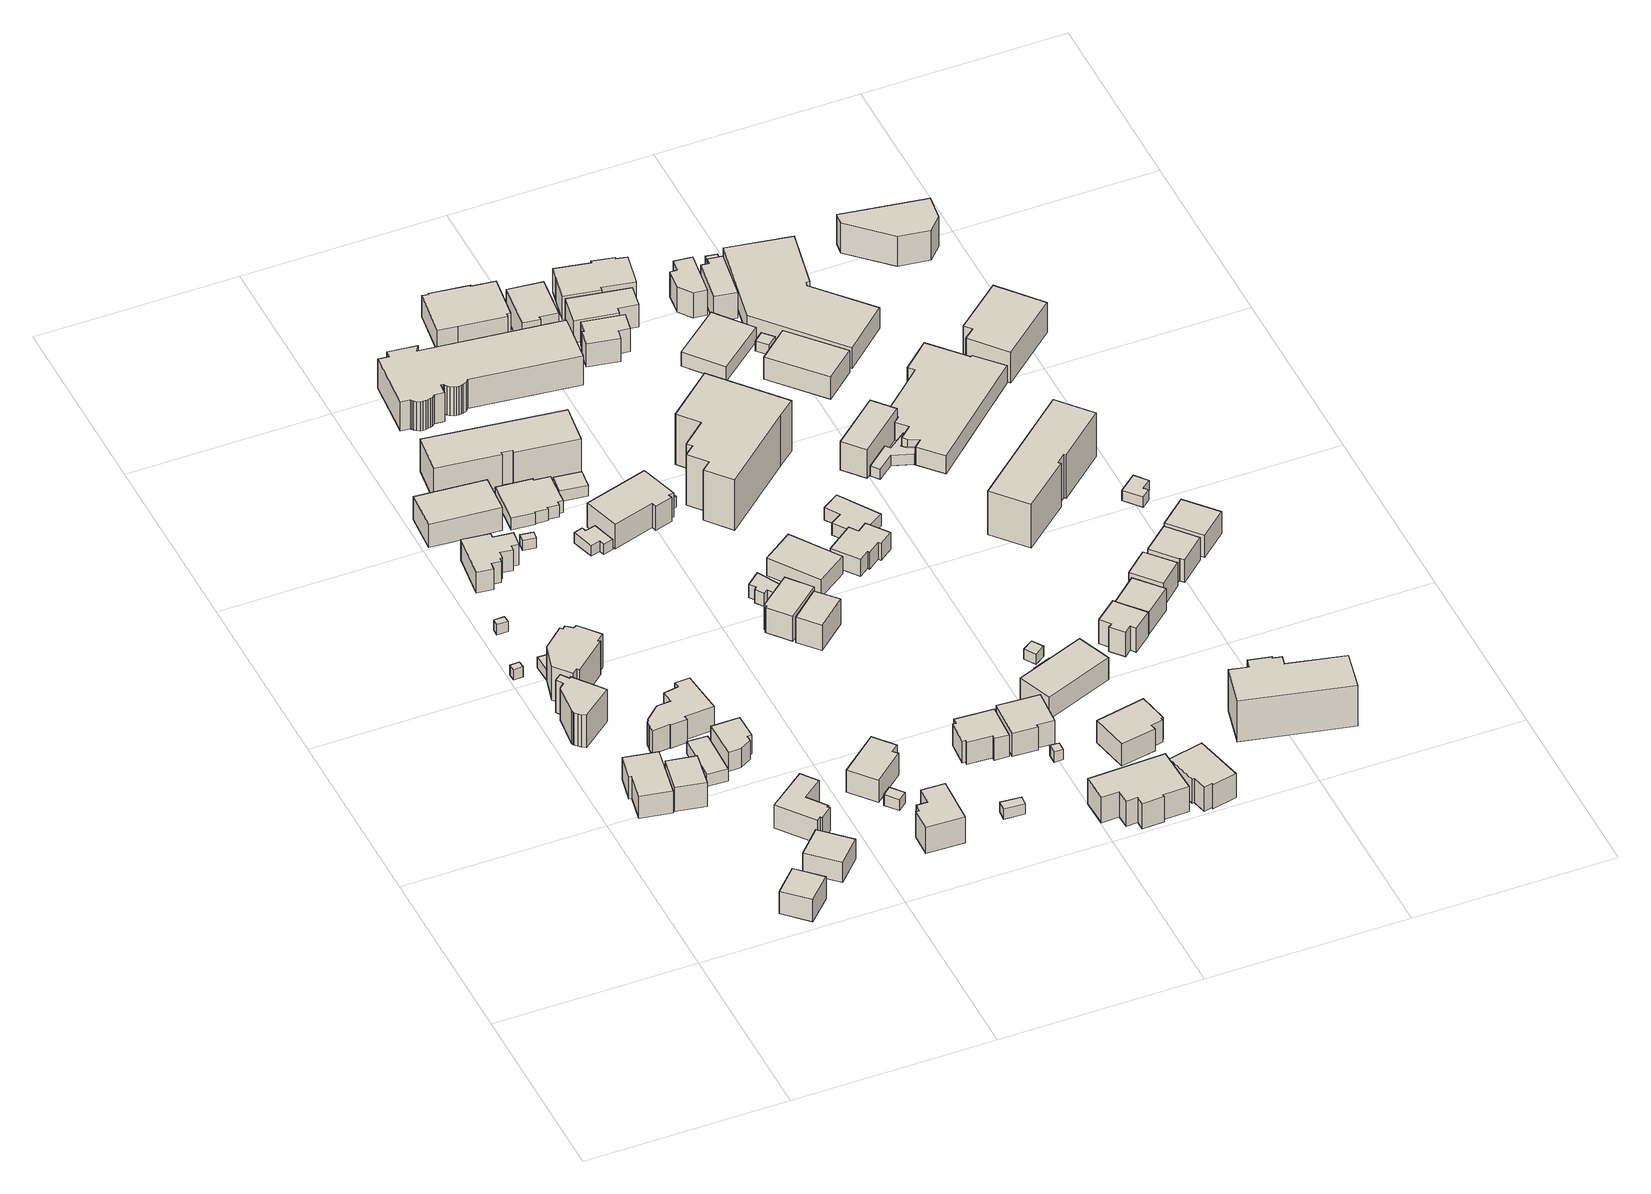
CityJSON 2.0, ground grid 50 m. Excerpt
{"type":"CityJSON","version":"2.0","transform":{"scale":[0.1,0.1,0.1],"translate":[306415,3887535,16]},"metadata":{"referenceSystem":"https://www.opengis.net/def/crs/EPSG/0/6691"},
"CityObjects":{
"building1":{"type":"Building","attributes":{"class":"3001","measuredHeight":2,"BuildingIDAttribute.prefecture":"22","BuildingIDAttribute.city":"22203","BuildingDetailAttribute.surveyYear":2015},"geometry":[{"type":"Solid","lod":"1","boundaries":[[[[0,1,2,3,4,5]],[[4,6,7,5]],[[3,8,6,4]],[[2,9,8,3]],[[1,10,9,2]],[[0,11,10,1]],[[5,7,11,0]],[[6,8,9,10,11,7]]]]}]},
"building2":{"type":"Building","attributes":{"class":"3001","measuredHeight":2,"BuildingIDAttribute.prefecture":"22","BuildingIDAttribute.city":"22203","BuildingDetailAttribute.surveyYear":2015},"geometry":[{"type":"Solid","lod":"1","boundaries":[[[[12,13,14,15]],[[14,16,17,15]],[[13,18,16,14]],[[12,19,18,13]],[[15,17,19,12]],[[16,18,19,17]]]]}]},
"building3":{"type":"Building","attributes":{"class":"3001","measuredHeight":2,"BuildingIDAttribute.prefecture":"22","BuildingIDAttribute.city":"22203","BuildingDetailAttribute.surveyYear":2015},"geometry":[{"type":"Solid","lod":"1","boundaries":[[[[20,21,22,23]],[[22,24,25,23]],[[21,26,24,22]],[[20,27,26,21]],[[23,25,27,20]],[[24,26,27,25]]]]}]},
"building4":{"type":"Building","attributes":{"class":"3002","measuredHeight":2,"BuildingIDAttribute.prefecture":"22","BuildingIDAttribute.city":"22203","BuildingDetailAttribute.surveyYear":2015},"geometry":[{"type":"Solid","lod":"1","boundaries":[[[[28,29,30,31,32,33,34,35,36,37,38,39,40,41]],[[40,42,43,41]],[[39,44,42,40]],[[38,45,44,39]],[[37,46,45,38]],[[36,47,46,37]],[[35,48,47,36]],[[34,49,48,35]],[[33,50,49,34]],[[32,51,50,33]],[[31,52,51,32]],[[30,53,52,31]],[[29,54,53,30]],[[28,55,54,29]],[[41,43,55,28]],[[42,44,45,46,47,48,49,50,51,52,53,54,55,43]]]]}]},
"building5":{"type":"Building","attributes":{"class":"3001","measuredHeight":2,"BuildingIDAttribute.prefecture":"22","BuildingIDAttribute.city":"22203","BuildingDetailAttribute.surveyYear":2015},"geometry":[{"type":"Solid","lod":"1","boundaries":[[[[56,57,58,59]],[[58,60,61,59]],[[57,62,60,58]],[[56,63,62,57]],[[59,61,63,56]],[[60,62,63,61]]]]}]},
"building6":{"type":"Building","attributes":{"class":"3001","measuredHeight":2,"BuildingIDAttribute.prefecture":"22","BuildingIDAttribute.city":"22203","BuildingDetailAttribute.surveyYear":2015},"geometry":[{"type":"Solid","lod":"1","boundaries":[[[[64,65,66,67]],[[66,68,69,67]],[[65,70,68,66]],[[64,71,70,65]],[[67,69,71,64]],[[68,70,71,69]]]]}]},
"building7":{"type":"Building","attributes":{"class":"3001","measuredHeight":2,"BuildingIDAttribute.prefecture":"22","BuildingIDAttribute.city":"22203","BuildingDetailAttribute.surveyYear":2015},"geometry":[{"type":"Solid","lod":"1","boundaries":[[[[72,73,74,75]],[[74,76,77,75]],[[73,78,76,74]],[[72,79,78,73]],[[75,77,79,72]],[[76,78,79,77]]]]}]},
"building8":{"type":"Building","attributes":{"class":"3002","measuredHeight":2,"BuildingIDAttribute.prefecture":"22","BuildingIDAttribute.city":"22203","BuildingDetailAttribute.surveyYear":2015},"geometry":[{"type":"Solid","lod":"1","boundaries":[[[[80,81,82,83,64,67,84,85,86,87,88,89,90]],[[89,91,92,90]],[[88,93,91,89]],[[87,94,93,88]],[[86,95,94,87]],[[85,96,95,86]],[[84,97,96,85]],[[67,98,97,84]],[[64,99,98,67]],[[83,100,99,64]],[[82,101,100,83]],[[81,102,101,82]],[[80,103,102,81]],[[90,92,103,80]],[[91,93,94,95,96,97,98,99,100,101,102,103,92]]]]}]},
"building9":{"type":"Building","attributes":{"class":"3001","measuredHeight":2,"BuildingIDAttribute.prefecture":"22","BuildingIDAttribute.city":"22203","BuildingDetailAttribute.surveyYear":2015},"geometry":[{"type":"Solid","lod":"1","boundaries":[[[[104,105,106,107]],[[106,108,109,107]],[[105,110,108,106]],[[104,111,110,105]],[[107,109,111,104]],[[108,110,111,109]]]]}]},
"building10":{"type":"Building","attributes":{"class":"3001","measuredHeight":2,"BuildingIDAttribute.prefecture":"22","BuildingIDAttribute.city":"22203","BuildingDetailAttribute.surveyYear":2015},"geometry":[{"type":"Solid","lod":"1","boundaries":[[[[112,113,114,115]],[[114,116,117,115]],[[113,118,116,114]],[[112,119,118,113]],[[115,117,119,112]],[[116,118,119,117]]]]}]},
"building11":{"type":"Building","attributes":{"class":"3001","measuredHeight":2,"BuildingIDAttribute.prefecture":"22","BuildingIDAttribute.city":"22203","BuildingDetailAttribute.surveyYear":2015},"geometry":[{"type":"Solid","lod":"1","boundaries":[[[[120,121,122,123,124,125,126,127,128,129,130,131,132,133,134,135,136]],[[135,137,138,136]],[[134,139,137,135]],[[133,140,139,134]],[[132,141,140,133]],[[131,142,141,132]],[[130,143,142,131]],[[129,144,143,130]],[[128,145,144,129]],[[127,146,145,128]],[[126,147,146,127]],[[125,148,147,126]],[[124,149,148,125]],[[123,150,149,124]],[[122,151,150,123]],[[121,152,151,122]],[[120,153,152,121]],[[136,138,153,120]],[[137,139,140,141,142,143,144,145,146,147,148,149,150,151,152,153,138]]]]}]},
"building12":{"type":"Building","attributes":{"class":"3001","measuredHeight":2,"BuildingIDAttribute.prefecture":"22","BuildingIDAttribute.city":"22203","BuildingDetailAttribute.surveyYear":2015},"geometry":[{"type":"Solid","lod":"1","boundaries":[[[[154,155,156,157,158,159,160,161,162,163]],[[162,164,165,163]],[[161,166,164,162]],[[160,167,166,161]],[[159,168,167,160]],[[158,169,168,159]],[[157,170,169,158]],[[156,171,170,157]],[[155,172,171,156]],[[154,173,172,155]],[[163,165,173,154]],[[164,166,167,168,169,170,171,172,173,165]]]]}]},
"building13":{"type":"Building","attributes":{"class":"3001","measuredHeight":2,"BuildingIDAttribute.prefecture":"22","BuildingIDAttribute.city":"22203","BuildingDetailAttribute.surveyYear":2015},"geometry":[{"type":"Solid","lod":"1","boundaries":[[[[174,175,176,177,178,179,180,181,182,183,184,185,186,187]],[[186,188,189,187]],[[185,190,188,186]],[[184,191,190,185]],[[183,192,191,184]],[[182,193,192,183]],[[181,194,193,182]],[[180,195,194,181]],[[179,196,195,180]],[[178,197,196,179]],[[177,198,197,178]],[[176,199,198,177]],[[175,200,199,176]],[[174,201,200,175]],[[187,189,201,174]],[[188,190,191,192,193,194,195,196,197,198,199,200,201,189]]]]}]},
"building14":{"type":"Building","attributes":{"class":"3001","measuredHeight":2,"BuildingIDAttribute.prefecture":"22","BuildingIDAttribute.city":"22203","BuildingDetailAttribute.surveyYear":2015},"geometry":[{"type":"Solid","lod":"1","boundaries":[[[[202,203,204,205,206,207,208]],[[207,209,210,208]],[[206,211,209,207]],[[205,212,211,206]],[[204,213,212,205]],[[203,214,213,204]],[[202,215,214,203]],[[208,210,215,202]],[[209,211,212,213,214,215,210]]]]}]},
"building15":{"type":"Building","attributes":{"class":"3001","measuredHeight":2,"BuildingIDAttribute.prefecture":"22","BuildingIDAttribute.city":"22203","BuildingDetailAttribute.surveyYear":2015},"geometry":[{"type":"Solid","lod":"1","boundaries":[[[[216,217,218,219]],[[218,220,221,219]],[[217,222,220,218]],[[216,223,222,217]],[[219,221,223,216]],[[220,222,223,221]]]]}]},
"building16":{"type":"Building","attributes":{"class":"3001","measuredHeight":2,"BuildingIDAttribute.prefecture":"22","BuildingIDAttribute.city":"22203","BuildingDetailAttribute.surveyYear":2015},"geometry":[{"type":"Solid","lod":"1","boundaries":[[[[224,225,226,227]],[[226,228,229,227]],[[225,230,228,226]],[[224,231,230,225]],[[227,229,231,224]],[[228,230,231,229]]]]}]},
"building17":{"type":"Building","attributes":{"class":"3001","measuredHeight":2,"BuildingIDAttribute.prefecture":"22","BuildingIDAttribute.city":"22203","BuildingDetailAttribute.surveyYear":2015},"geometry":[{"type":"Solid","lod":"1","boundaries":[[[[232,233,234,235]],[[234,236,237,235]],[[233,238,236,234]],[[232,239,238,233]],[[235,237,239,232]],[[236,238,239,237]]]]}]},
"building18":{"type":"Building","attributes":{"class":"3001","measuredHeight":2,"BuildingIDAttribute.prefecture":"22","BuildingIDAttribute.city":"22203","BuildingDetailAttribute.surveyYear":2015},"geometry":[{"type":"Solid","lod":"1","boundaries":[[[[240,241,242,243,244,245]],[[244,246,247,245]],[[243,248,246,244]],[[242,249,248,243]],[[241,250,249,242]],[[240,251,250,241]],[[245,247,251,240]],[[246,248,249,250,251,247]]]]}]},
"building19":{"type":"Building","attributes":{"class":"3001","measuredHeight":2,"BuildingIDAttribute.prefecture":"22","BuildingIDAttribute.city":"22203","BuildingDetailAttribute.surveyYear":2015},"geometry":[{"type":"Solid","lod":"1","boundaries":[[[[252,253,254,255,256,257,258,259]],[[258,260,261,259]],[[257,262,260,258]],[[256,263,262,257]],[[255,264,263,256]],[[254,265,264,255]],[[253,266,265,254]],[[252,267,266,253]],[[259,261,267,252]],[[260,262,263,264,265,266,267,261]]]]}]},
"building20":{"type":"Building","attributes":{"class":"3001","measuredHeight":2,"BuildingIDAttribute.prefecture":"22","BuildingIDAttribute.city":"22203","BuildingDetailAttribute.surveyYear":2015},"geometry":[{"type":"Solid","lod":"1","boundaries":[[[[268,269,270,271,272,273,274,275,276,277,278,279]],[[278,280,281,279]],[[277,282,280,278]],[[276,283,282,277]],[[275,284,283,276]],[[274,285,284,275]],[[273,286,285,274]],[[272,287,286,273]],[[271,288,287,272]],[[270,289,288,271]],[[269,290,289,270]],[[268,291,290,269]],[[279,281,291,268]],[[280,282,283,284,285,286,287,288,289,290,291,281]]]]}]},
"building21":{"type":"Building","attributes":{"class":"3001","measuredHeight":2,"BuildingIDAttribute.prefecture":"22","BuildingIDAttribute.city":"22203","BuildingDetailAttribute.surveyYear":2015},"geometry":[{"type":"Solid","lod":"1","boundaries":[[[[292,293,294,295,296,297,298,299]],[[298,300,301,299]],[[297,302,300,298]],[[296,303,302,297]],[[295,304,303,296]],[[294,305,304,295]],[[293,306,305,294]],[[292,307,306,293]],[[299,301,307,292]],[[300,302,303,304,305,306,307,301]]]]}]},
"building22":{"type":"Building","attributes":{"class":"3002","measuredHeight":2,"BuildingIDAttribute.prefecture":"22","BuildingIDAttribute.city":"22203","BuildingDetailAttribute.surveyYear":2015},"geometry":[{"type":"Solid","lod":"1","boundaries":[[[[308,309,310,311,312,313,314,315]],[[314,316,317,315]],[[313,318,316,314]],[[312,319,318,313]],[[311,320,319,312]],[[310,321,320,311]],[[309,322,321,310]],[[308,323,322,309]],[[315,317,323,308]],[[316,318,319,320,321,322,323,317]]]]}]},
"building23":{"type":"Building","attributes":{"class":"3001","measuredHeight":2,"BuildingIDAttribute.prefecture":"22","BuildingIDAttribute.city":"22203","BuildingDetailAttribute.surveyYear":2015},"geometry":[{"type":"Solid","lod":"1","boundaries":[[[[324,325,326,327]],[[326,328,329,327]],[[325,330,328,326]],[[324,331,330,325]],[[327,329,331,324]],[[328,330,331,329]]]]}]},
"building24":{"type":"Building","attributes":{"class":"3001","measuredHeight":2,"BuildingIDAttribute.prefecture":"22","BuildingIDAttribute.city":"22203","BuildingDetailAttribute.surveyYear":2015},"geometry":[{"type":"Solid","lod":"1","boundaries":[[[[332,333,334,335,336,337,338,339]],[[338,340,341,339]],[[337,342,340,338]],[[336,343,342,337]],[[335,344,343,336]],[[334,345,344,335]],[[333,346,345,334]],[[332,347,346,333]],[[339,341,347,332]],[[340,342,343,344,345,346,347,341]]]]}]},
"building25":{"type":"Building","attributes":{"class":"3001","measuredHeight":2,"BuildingIDAttribute.prefecture":"22","BuildingIDAttribute.city":"22203","BuildingDetailAttribute.surveyYear":2015},"geometry":[{"type":"Solid","lod":"1","boundaries":[[[[348,349,350,351]],[[350,352,353,351]],[[349,354,352,350]],[[348,355,354,349]],[[351,353,355,348]],[[352,354,355,353]]]]}]},
"building26":{"type":"Building","attributes":{"class":"3001","measuredHeight":2,"BuildingIDAttribute.prefecture":"22","BuildingIDAttribute.city":"22203","BuildingDetailAttribute.surveyYear":2015},"geometry":[{"type":"Solid","lod":"1","boundaries":[[[[356,357,358,359,360,361,362,363,364,365,366,367,368,369,370,371,372,373,374,375,376,377,378,379,380,381,382,383,384,385,386,387]],[[386,388,389,387]],[[385,390,388,386]],[[384,391,390,385]],[[383,392,391,384]],[[382,393,392,383]],[[381,394,393,382]],[[380,395,394,381]],[[379,396,395,380]],[[378,397,396,379]],[[377,398,397,378]],[[376,399,398,377]],[[375,400,399,376]],[[374,401,400,375]],[[373,402,401,374]],[[372,403,402,373]],[[371,404,403,372]],[[370,405,404,371]],[[369,406,405,370]],[[368,407,406,369]],[[367,408,407,368]],[[366,409,408,367]],[[365,410,409,366]],[[364,411,410,365]],[[363,412,411,364]],[[362,413,412,363]],[[361,414,413,362]],[[360,415,414,361]],[[359,416,415,360]],[[358,417,416,359]],[[357,418,417,358]],[[356,419,418,357]],[[387,389,419,356]],[[388,390,391,392,393,394,395,396,397,398,399,400,401,402,403,404,405,406,407,408,409,410,411,412,413,414,415,416,417,418,419,389]]]]}]},
"building27":{"type":"Building","attributes":{"class":"3001","measuredHeight":2,"BuildingIDAttribute.prefecture":"22","BuildingIDAttribute.city":"22203","BuildingDetailAttribute.surveyYear":2015},"geometry":[{"type":"Solid","lod":"1","boundaries":[[[[420,421,422,423,424,425]],[[424,426,427,425]],[[423,428,426,424]],[[422,429,428,423]],[[421,430,429,422]],[[420,431,430,421]],[[425,427,431,420]],[[426,428,429,430,431,427]]]]}]},
"building28":{"type":"Building","attributes":{"class":"3001","measuredHeight":2,"BuildingIDAttribute.prefecture":"22","BuildingIDAttribute.city":"22203","BuildingDetailAttribute.surveyYear":2015},"geometry":[{"type":"Solid","lod":"1","boundaries":[[[[432,433,434,435,436,437,438,439]],[[438,440,441,439]],[[437,442,440,438]],[[436,443,442,437]],[[435,444,443,436]],[[434,445,444,435]],[[433,446,445,434]],[[432,447,446,433]],[[439,441,447,432]],[[440,442,443,444,445,446,447,441]]]]}]},
"building29":{"type":"Building","attributes":{"class":"3001","measuredHeight":2,"BuildingIDAttribute.prefecture":"22","BuildingIDAttribute.city":"22203","BuildingDetailAttribute.surveyYear":2015},"geometry":[{"type":"Solid","lod":"1","boundaries":[[[[448,449,450,451]],[[450,452,453,451]],[[449,454,452,450]],[[448,455,454,449]],[[451,453,455,448]],[[452,454,455,453]]]]}]},
"building30":{"type":"Building","attributes":{"class":"3003","measuredHeight":2,"BuildingIDAttribute.prefecture":"22","BuildingIDAttribute.city":"22203","BuildingDetailAttribute.surveyYear":2015},"geometry":[{"type":"Solid","lod":"1","boundaries":[[[[456,457,458,459]],[[458,460,461,459]],[[457,462,460,458]],[[456,463,462,457]],[[459,461,463,456]],[[460,462,463,461]]]]}]},
"building31":{"type":"Building","attributes":{"class":"3001","measuredHeight":2,"BuildingIDAttribute.prefecture":"22","BuildingIDAttribute.city":"22203","BuildingDetailAttribute.surveyYear":2015},"geometry":[{"type":"Solid","lod":"1","boundaries":[[[[464,465,466,467,468,469,470,471,472,473]],[[472,474,475,473]],[[471,476,474,472]],[[470,477,476,471]],[[469,478,477,470]],[[468,479,478,469]],[[467,480,479,468]],[[466,481,480,467]],[[465,482,481,466]],[[464,483,482,465]],[[473,475,483,464]],[[474,476,477,478,479,480,481,482,483,475]]]]}]},
"building32":{"type":"Building","attributes":{"class":"3001","measuredHeight":2,"BuildingIDAttribute.prefecture":"22","BuildingIDAttribute.city":"22203","BuildingDetailAttribute.surveyYear":2015},"geometry":[{"type":"Solid","lod":"1","boundaries":[[[[484,485,486,487,488,489,490,491,492,493,494]],[[493,495,496,494]],[[492,497,495,493]],[[491,498,497,492]],[[490,499,498,491]],[[489,500,499,490]],[[488,501,500,489]],[[487,502,501,488]],[[486,503,502,487]],[[485,504,503,486]],[[484,505,504,485]],[[494,496,505,484]],[[495,497,498,499,500,501,502,503,504,505,496]]]]}]},
"building33":{"type":"Building","attributes":{"class":"3001","measuredHeight":2,"BuildingIDAttribute.prefecture":"22","BuildingIDAttribute.city":"22203","BuildingDetailAttribute.surveyYear":2015},"geometry":[{"type":"Solid","lod":"1","boundaries":[[[[506,507,508,509]],[[508,510,511,509]],[[507,512,510,508]],[[506,513,512,507]],[[509,511,513,506]],[[510,512,513,511]]]]}]},
"building34":{"type":"Building","attributes":{"class":"3001","measuredHeight":2,"BuildingIDAttribute.prefecture":"22","BuildingIDAttribute.city":"22203","BuildingDetailAttribute.surveyYear":2015},"geometry":[{"type":"Solid","lod":"1","boundaries":[[[[514,515,516,517,518,519]],[[518,520,521,519]],[[517,522,520,518]],[[516,523,522,517]],[[515,524,523,516]],[[514,525,524,515]],[[519,521,525,514]],[[520,522,523,524,525,521]]]]}]},
"building35":{"type":"Building","attributes":{"class":"3001","measuredHeight":2,"BuildingIDAttribute.prefecture":"22","BuildingIDAttribute.city":"22203","BuildingDetailAttribute.surveyYear":2015},"geometry":[{"type":"Solid","lod":"1","boundaries":[[[[526,527,528,529]],[[528,530,531,529]],[[527,532,530,528]],[[526,533,532,527]],[[529,531,533,526]],[[530,532,533,531]]]]}]},
"building36":{"type":"Building","attributes":{"class":"3001","measuredHeight":2,"BuildingIDAttribute.prefecture":"22","BuildingIDAttribute.city":"22203","BuildingDetailAttribute.surveyYear":2015},"geometry":[{"type":"Solid","lod":"1","boundaries":[[[[534,535,536,537,538,539,540,541,542,543]],[[542,544,545,543]],[[541,546,544,542]],[[540,547,546,541]],[[539,548,547,540]],[[538,549,548,539]],[[537,550,549,538]],[[536,551,550,537]],[[535,552,551,536]],[[534,553,552,535]],[[543,545,553,534]],[[544,546,547,548,549,550,551,552,553,545]]]]}]},
"building37":{"type":"Building","attributes":{"class":"3001","measuredHeight":2,"BuildingIDAttribute.prefecture":"22","BuildingIDAttribute.city":"22203","BuildingDetailAttribute.surveyYear":2015},"geometry":[{"type":"Solid","lod":"1","boundaries":[[[[554,555,556,557,558,559]],[[558,560,561,559]],[[557,562,560,558]],[[556,563,562,557]],[[555,564,563,556]],[[554,565,564,555]],[[559,561,565,554]],[[560,562,563,564,565,561]]]]}]},
"building38":{"type":"Building","attributes":{"class":"3002","measuredHeight":2,"BuildingIDAttribute.prefecture":"22","BuildingIDAttribute.city":"22203","BuildingDetailAttribute.surveyYear":2015},"geometry":[{"type":"Solid","lod":"1","boundaries":[[[[566,567,568,569,570,571,572,573,574,575,576]],[[575,577,578,576]],[[574,579,577,575]],[[573,580,579,574]],[[572,581,580,573]],[[571,582,581,572]],[[570,583,582,571]],[[569,584,583,570]],[[568,585,584,569]],[[567,586,585,568]],[[566,587,586,567]],[[576,578,587,566]],[[577,579,580,581,582,583,584,585,586,587,578]]]]}]},
"building39":{"type":"Building","attributes":{"class":"3001","measuredHeight":2,"BuildingIDAttribute.prefecture":"22","BuildingIDAttribute.city":"22203","BuildingDetailAttribute.surveyYear":2015},"geometry":[{"type":"Solid","lod":"1","boundaries":[[[[588,589,590,591,592,593,594,595,596,597]],[[596,598,599,597]],[[595,600,598,596]],[[594,601,600,595]],[[593,602,601,594]],[[592,603,602,593]],[[591,604,603,592]],[[590,605,604,591]],[[589,606,605,590]],[[588,607,606,589]],[[597,599,607,588]],[[598,600,601,602,603,604,605,606,607,599]]]]}]},
"building40":{"type":"Building","attributes":{"class":"3001","measuredHeight":2,"BuildingIDAttribute.prefecture":"22","BuildingIDAttribute.city":"22203","BuildingDetailAttribute.surveyYear":2015},"geometry":[{"type":"Solid","lod":"1","boundaries":[[[[608,609,610,611,612,613,614,615]],[[614,616,617,615]],[[613,618,616,614]],[[612,619,618,613]],[[611,620,619,612]],[[610,621,620,611]],[[609,622,621,610]],[[608,623,622,609]],[[615,617,623,608]],[[616,618,619,620,621,622,623,617]]]]}]},
"building41":{"type":"Building","attributes":{"class":"3001","measuredHeight":2,"BuildingIDAttribute.prefecture":"22","BuildingIDAttribute.city":"22203","BuildingDetailAttribute.surveyYear":2015},"geometry":[{"type":"Solid","lod":"1","boundaries":[[[[624,625,626,627,628,629,630,631]],[[630,632,633,631]],[[629,634,632,630]],[[628,635,634,629]],[[627,636,635,628]],[[626,637,636,627]],[[625,638,637,626]],[[624,639,638,625]],[[631,633,639,624]],[[632,634,635,636,637,638,639,633]]]]}]},
"building42":{"type":"Building","attributes":{"class":"3001","measuredHeight":2,"BuildingIDAttribute.prefecture":"22","BuildingIDAttribute.city":"22203","BuildingDetailAttribute.surveyYear":2015},"geometry":[{"type":"Solid","lod":"1","boundaries":[[[[640,641,642,643,644,645,646,647]],[[646,648,649,647]],[[645,650,648,646]],[[644,651,650,645]],[[643,652,651,644]],[[642,653,652,643]],[[641,654,653,642]],[[640,655,654,641]],[[647,649,655,640]],[[648,650,651,652,653,654,655,649]]]]}]},
"building43":{"type":"Building","attributes":{"class":"3003","measuredHeight":2,"BuildingIDAttribute.prefecture":"22","BuildingIDAttribute.city":"22203","BuildingDetailAttribute.surveyYear":2015},"geometry":[{"type":"Solid","lod":"1","boundaries":[[[[656,657,658,659]],[[658,660,661,659]],[[657,662,660,658]],[[656,663,662,657]],[[659,661,663,656]],[[660,662,663,661]]]]}]},
"building44":{"type":"Building","attributes":{"class":"3001","measuredHeight":2,"BuildingIDAttribute.prefecture":"22","BuildingIDAttribute.city":"22203","BuildingDetailAttribute.surveyYear":2015},"geometry":[{"type":"Solid","lod":"1","boundaries":[[[[664,665,666,667,668,669]],[[668,670,671,669]],[[667,672,670,668]],[[666,673,672,667]],[[665,674,673,666]],[[664,675,674,665]],[[669,671,675,664]],[[670,672,673,674,675,671]]]]}]},
"building45":{"type":"Building","attributes":{"class":"3001","measuredHeight":2,"BuildingIDAttribute.prefecture":"22","BuildingIDAttribute.city":"22203","BuildingDetailAttribute.surveyYear":2015},"geometry":[{"type":"Solid","lod":"1","boundaries":[[[[676,677,678,679]],[[678,680,681,679]],[[677,682,680,678]],[[676,683,682,677]],[[679,681,683,676]],[[680,682,683,681]]]]}]},
"building46":{"type":"Building","attributes":{"class":"3003","measuredHeight":2,"BuildingIDAttribute.prefecture":"22","BuildingIDAttribute.city":"22203","BuildingDetailAttribute.surveyYear":2015},"geometry":[{"type":"Solid","lod":"1","boundaries":[[[[684,685,686,687]],[[686,688,689,687]],[[685,690,688,686]],[[684,691,690,685]],[[687,689,691,684]],[[688,690,691,689]]]]}]},
"building47":{"type":"Building","attributes":{"class":"3001","measuredHeight":2,"BuildingIDAttribute.prefecture":"22","BuildingIDAttribute.city":"22203","BuildingDetailAttribute.surveyYear":2015},"geometry":[{"type":"Solid","lod":"1","boundaries":[[[[692,693,694,695,696,697,698,699]],[[698,700,701,699]],[[697,702,700,698]],[[696,703,702,697]],[[695,704,703,696]],[[694,705,704,695]],[[693,706,705,694]],[[692,707,706,693]],[[699,701,707,692]],[[700,702,703,704,705,706,707,701]]]]}]},
"building48":{"type":"Building","attributes":{"class":"3001","measuredHeight":2,"BuildingIDAttribute.prefecture":"22","BuildingIDAttribute.city":"22203","BuildingDetailAttribute.surveyYear":2015},"geometry":[{"type":"Solid","lod":"1","boundaries":[[[[708,709,710,711,712,713,714,715,716,717,718,719]],[[718,720,721,719]],[[717,722,720,718]],[[716,723,722,717]],[[715,724,723,716]],[[714,725,724,715]],[[713,726,725,714]],[[712,727,726,713]],[[711,728,727,712]],[[710,729,728,711]],[[709,730,729,710]],[[708,731,730,709]],[[719,721,731,708]],[[720,722,723,724,725,726,727,728,729,730,731,721]]]]}]},
"building49":{"type":"Building","attributes":{"class":"3001","measuredHeight":2,"BuildingIDAttribute.prefecture":"22","BuildingIDAttribute.city":"22203","BuildingDetailAttribute.surveyYear":2015},"geometry":[{"type":"Solid","lod":"1","boundaries":[[[[732,733,734,735]],[[734,736,737,735]],[[733,738,736,734]],[[732,739,738,733]],[[735,737,739,732]],[[736,738,739,737]]]]}]},
"building50":{"type":"Building","attributes":{"class":"3002","measuredHeight":2,"BuildingIDAttribute.prefecture":"22","BuildingIDAttribute.city":"22203","BuildingDetailAttribute.surveyYear":2015},"geometry":[{"type":"Solid","lod":"1","boundaries":[[[[740,741,742,743]],[[742,744,745,743]],[[741,746,744,742]],[[740,747,746,741]],[[743,745,747,740]],[[744,746,747,745]]]]}]},
"building51":{"type":"Building","attributes":{"class":"3003","measuredHeight":2,"BuildingIDAttribute.prefecture":"22","BuildingIDAttribute.city":"22203","BuildingDetailAttribute.surveyYear":2015},"geometry":[{"type":"Solid","lod":"1","boundaries":[[[[748,749,750,751,752,753,754,755,756,757,758]],[[757,759,760,758]],[[756,761,759,757]],[[755,762,761,756]],[[754,763,762,755]],[[753,764,763,754]],[[752,765,764,753]],[[751,766,765,752]],[[750,767,766,751]],[[749,768,767,750]],[[748,769,768,749]],[[758,760,769,748]],[[759,761,762,763,764,765,766,767,768,769,760]]]]}]},
"building52":{"type":"Building","attributes":{"class":"3001","measuredHeight":2,"BuildingIDAttribute.prefecture":"22","BuildingIDAttribute.city":"22203","BuildingDetailAttribute.surveyYear":2015},"geometry":[{"type":"Solid","lod":"1","boundaries":[[[[770,771,772,773,774,775,776]],[[775,777,778,776]],[[774,779,777,775]],[[773,780,779,774]],[[772,781,780,773]],[[771,782,781,772]],[[770,783,782,771]],[[776,778,783,770]],[[777,779,780,781,782,783,778]]]]}]},
"building53":{"type":"Building","attributes":{"class":"3001","measuredHeight":2,"BuildingIDAttribute.prefecture":"22","BuildingIDAttribute.city":"22203","BuildingDetailAttribute.surveyYear":2015},"geometry":[{"type":"Solid","lod":"1","boundaries":[[[[784,785,786,787,788,789,790,791]],[[790,792,793,791]],[[789,794,792,790]],[[788,795,794,789]],[[787,796,795,788]],[[786,797,796,787]],[[785,798,797,786]],[[784,799,798,785]],[[791,793,799,784]],[[792,794,795,796,797,798,799,793]]]]}]},
"building54":{"type":"Building","attributes":{"class":"3001","measuredHeight":2,"BuildingIDAttribute.prefecture":"22","BuildingIDAttribute.city":"22203","BuildingDetailAttribute.surveyYear":2015},"geometry":[{"type":"Solid","lod":"1","boundaries":[[[[800,801,802,803]],[[802,804,805,803]],[[801,806,804,802]],[[800,807,806,801]],[[803,805,807,800]],[[804,806,807,805]]]]}]},
"building55":{"type":"Building","attributes":{"class":"3001","measuredHeight":2,"BuildingIDAttribute.prefecture":"22","BuildingIDAttribute.city":"22203","BuildingDetailAttribute.surveyYear":2015},"geometry":[{"type":"Solid","lod":"1","boundaries":[[[[808,809,810,811]],[[810,812,813,811]],[[809,814,812,810]],[[808,815,814,809]],[[811,813,815,808]],[[812,814,815,813]]]]}]},
"building56":{"type":"Building","attributes":{"class":"3001","measuredHeight":2,"BuildingIDAttribute.prefecture":"22","BuildingIDAttribute.city":"22203","BuildingDetailAttribute.surveyYear":2015},"geometry":[{"type":"Solid","lod":"1","boundaries":[[[[816,817,818,819,820,821]],[[820,822,823,821]],[[819,824,822,820]],[[818,825,824,819]],[[817,826,825,818]],[[816,827,826,817]],[[821,823,827,816]],[[822,824,825,826,827,823]]]]}]},
"building57":{"type":"Building","attributes":{"class":"3001","measuredHeight":2,"BuildingIDAttribute.prefecture":"22","BuildingIDAttribute.city":"22203","BuildingDetailAttribute.surveyYear":2015},"geometry":[{"type":"Solid","lod":"1","boundaries":[[[[828,829,830,831]],[[830,832,833,831]],[[829,834,832,830]],[[828,835,834,829]],[[831,833,835,828]],[[832,834,835,833]]]]}]},
"building58":{"type":"Building","attributes":{"class":"3003","measuredHeight":2,"BuildingIDAttribute.prefecture":"22","BuildingIDAttribute.city":"22203","BuildingDetailAttribute.surveyYear":2015},"geometry":[{"type":"Solid","lod":"1","boundaries":[[[[836,837,838,839]],[[838,840,841,839]],[[837,842,840,838]],[[836,843,842,837]],[[839,841,843,836]],[[840,842,843,841]]]]}]},
"building59":{"type":"Building","attributes":{"class":"3002","measuredHeight":2,"BuildingIDAttribute.prefecture":"22","BuildingIDAttribute.city":"22203","BuildingDetailAttribute.surveyYear":2015},"geometry":[{"type":"Solid","lod":"1","boundaries":[[[[844,845,846,847,848,849,850,851,852,853,854]],[[853,855,856,854]],[[852,857,855,853]],[[851,858,857,852]],[[850,859,858,851]],[[849,860,859,850]],[[848,861,860,849]],[[847,862,861,848]],[[846,863,862,847]],[[845,864,863,846]],[[844,865,864,845]],[[854,856,865,844]],[[855,857,858,859,860,861,862,863,864,865,856]]]]}]},
"building60":{"type":"Building","attributes":{"class":"3001","measuredHeight":2,"BuildingIDAttribute.prefecture":"22","BuildingIDAttribute.city":"22203","BuildingDetailAttribute.surveyYear":2015},"geometry":[{"type":"Solid","lod":"1","boundaries":[[[[866,867,868,869]],[[868,870,871,869]],[[867,872,870,868]],[[866,873,872,867]],[[869,871,873,866]],[[870,872,873,871]]]]}]},
"building61":{"type":"Building","attributes":{"class":"3001","measuredHeight":2,"BuildingIDAttribute.prefecture":"22","BuildingIDAttribute.city":"22203","BuildingDetailAttribute.surveyYear":2015},"geometry":[{"type":"Solid","lod":"1","boundaries":[[[[874,875,876,877,878,879,880,881]],[[880,882,883,881]],[[879,884,882,880]],[[878,885,884,879]],[[877,886,885,878]],[[876,887,886,877]],[[875,888,887,876]],[[874,889,888,875]],[[881,883,889,874]],[[882,884,885,886,887,888,889,883]]]]}]},
"building62":{"type":"Building","attributes":{"class":"3002","measuredHeight":2,"BuildingIDAttribute.prefecture":"22","BuildingIDAttribute.city":"22203","BuildingDetailAttribute.surveyYear":2015},"geometry":[{"type":"Solid","lod":"1","boundaries":[[[[890,891,892,893,894,895,896,897]],[[896,898,899,897]],[[895,900,898,896]],[[894,901,900,895]],[[893,902,901,894]],[[892,903,902,893]],[[891,904,903,892]],[[890,905,904,891]],[[897,899,905,890]],[[898,900,901,902,903,904,905,899]]]]}]},
"building63":{"type":"Building","attributes":{"class":"3001","measuredHeight":2,"BuildingIDAttribute.prefecture":"22","BuildingIDAttribute.city":"22203","BuildingDetailAttribute.surveyYear":2015},"geometry":[{"type":"Solid","lod":"1","boundaries":[[[[906,907,908,909,910,911,912,913,914,915,916,917,918,919,920]],[[919,921,922,920]],[[918,923,921,919]],[[917,924,923,918]],[[916,925,924,917]],[[915,926,925,916]],[[914,927,926,915]],[[913,928,927,914]],[[912,929,928,913]],[[911,930,929,912]],[[910,931,930,911]],[[909,932,931,910]],[[908,933,932,909]],[[907,934,933,908]],[[906,935,934,907]],[[920,922,935,906]],[[921,923,924,925,926,927,928,929,930,931,932,933,934,935,922]]]]}]},
"building64":{"type":"Building","attributes":{"class":"3001","measuredHeight":2,"BuildingIDAttribute.prefecture":"22","BuildingIDAttribute.city":"22203","BuildingDetailAttribute.surveyYear":2015},"geometry":[{"type":"Solid","lod":"1","boundaries":[[[[936,937,938,939,940,941]],[[940,942,943,941]],[[939,944,942,940]],[[938,945,944,939]],[[937,946,945,938]],[[936,947,946,937]],[[941,943,947,936]],[[942,944,945,946,947,943]]]]}]},
"building65":{"type":"Building","attributes":{"class":"3003","measuredHeight":2,"BuildingIDAttribute.prefecture":"22","BuildingIDAttribute.city":"22203","BuildingDetailAttribute.surveyYear":2015},"geometry":[{"type":"Solid","lod":"1","boundaries":[[[[948,949,950,951,952,953]],[[952,954,955,953]],[[951,956,954,952]],[[950,957,956,951]],[[949,958,957,950]],[[948,959,958,949]],[[953,955,959,948]],[[954,956,957,958,959,955]]]]}]},
"building66":{"type":"Building","attributes":{"class":"3001","measuredHeight":2,"BuildingIDAttribute.prefecture":"22","BuildingIDAttribute.city":"22203","BuildingDetailAttribute.surveyYear":2015},"geometry":[{"type":"Solid","lod":"1","boundaries":[[[[960,961,962,963]],[[962,964,965,963]],[[961,966,964,962]],[[960,967,966,961]],[[963,965,967,960]],[[964,966,967,965]]]]}]},
"building67":{"type":"Building","attributes":{"class":"3002","measuredHeight":2,"BuildingIDAttribute.prefecture":"22","BuildingIDAttribute.city":"22203","BuildingDetailAttribute.surveyYear":2015},"geometry":[{"type":"Solid","lod":"1","boundaries":[[[[968,969,970,971,972,973]],[[972,974,975,973]],[[971,976,974,972]],[[970,977,976,971]],[[969,978,977,970]],[[968,979,978,969]],[[973,975,979,968]],[[974,976,977,978,979,975]]]]}]},
"building68":{"type":"Building","attributes":{"class":"3001","measuredHeight":2,"BuildingIDAttribute.prefecture":"22","BuildingIDAttribute.city":"22203","BuildingDetailAttribute.surveyYear":2015},"geometry":[{"type":"Solid","lod":"1","boundaries":[[[[980,981,982,983,984,985]],[[984,986,987,985]],[[983,988,986,984]],[[982,989,988,983]],[[981,990,989,982]],[[980,991,990,981]],[[985,987,991,980]],[[986,988,989,990,991,987]]]]}]}
},
"vertices":[
[148,472,8],[72,487,8],[85,554,8],[78,555,8],[91,620,8],[173,605,8],[91,620,73],[173,605,73],[78,555,73],[85,554,73],[72,487,73],[148,472,73],
[287,136,3],[344,80,3],[286,22,3],[230,77,3],[286,22,68],[230,77,68],[344,80,68],[287,136,68],
[7,1022,6],[6,1040,6],[29,1041,6],[30,1023,6],[29,1041,36],[30,1023,36],[6,1040,36],[7,1022,36],
[139,809,8],[63,749,8],[62,751,8],[52,755,8],[46,761,8],[40,768,8],[38,771,8],[37,777,8],[46,856,8],[58,866,8],[47,884,8],[64,897,8],[78,877,8],[82,881,8],[78,877,103],[82,881,103],[64,897,103],[47,884,103],[58,866,103],[46,856,103],[37,777,103],[38,771,103],[40,768,103],[46,761,103],[52,755,103],[62,751,103],[63,749,103],[139,809,103],
[170,563,10],[241,550,10],[225,460,10],[153,473,10],[225,460,81],[153,473,81],[241,550,81],[170,563,81],
[71,987,10],[69,1034,10],[122,1033,10],[123,1033,10],[122,1033,41],[123,1033,41],[69,1034,41],[71,987,41],
[59,1190,8],[60,1172,8],[33,1172,8],[33,1190,8],[33,1172,38],[33,1190,38],[60,1172,38],[59,1190,38],
[107,887,10],[102,893,10],[89,882,10],[55,922,10],[129,1028,10],[136,1034,10],[152,1021,10],[160,1026,10],[201,976,10],[182,960,10],[188,957,10],[182,960,109],[188,957,109],[201,976,109],[160,1026,109],[152,1021,109],[136,1034,109],[129,1028,109],[123,1033,109],[71,987,109],[55,922,109],[89,882,109],[102,893,109],[107,887,109],
[329,173,9],[387,233,9],[454,168,9],[396,108,9],[454,168,68],[396,108,68],[387,233,68],[329,173,68],
[255,640,10],[305,638,10],[302,519,10],[251,521,10],[302,519,45],[251,521,45],[305,638,45],[255,640,45],
[343,688,9],[270,683,9],[271,673,9],[230,670,9],[229,673,9],[186,668,9],[185,685,9],[187,686,9],[187,701,9],[191,703,9],[191,707,9],[228,741,9],[263,743,9],[259,774,9],[297,780,9],[295,795,9],[332,797,9],[295,795,78],[332,797,78],[297,780,78],[259,774,78],[263,743,78],[228,741,78],[191,707,78],[191,703,78],[187,701,78],[187,686,78],[185,685,78],[186,668,78],[229,673,78],[230,670,78],[271,673,78],[270,683,78],[343,688,78],
[424,404,12],[454,365,12],[404,327,12],[439,281,12],[435,279,12],[440,273,12],[409,249,12],[406,253,12],[397,246,12],[330,332,12],[397,246,81],[330,332,81],[406,253,81],[409,249,81],[440,273,81],[435,279,81],[439,281,81],[404,327,81],[454,365,81],[424,404,81],
[59,1427,13],[127,1418,13],[125,1406,13],[174,1400,13],[169,1359,13],[152,1362,13],[150,1348,13],[120,1352,13],[117,1333,13],[112,1333,13],[110,1323,13],[87,1326,13],[85,1308,13],[45,1313,13],[85,1308,74],[45,1313,74],[87,1326,74],[110,1323,74],[112,1333,74],[117,1333,74],[120,1352,74],[150,1348,74],[152,1362,74],[169,1359,74],[174,1400,74],[125,1406,74],[127,1418,74],[59,1427,74],
[315,643,10],[385,644,10],[386,580,10],[375,579,10],[375,564,10],[346,548,10],[316,547,10],[346,548,66],[316,547,66],[375,564,66],[375,579,66],[386,580,66],[385,644,66],[315,643,66],
[8,1488,18],[15,1587,18],[187,1573,18],[180,1475,18],[187,1573,86],[180,1475,86],[15,1587,86],[8,1488,86],
[229,1413,16],[226,1393,16],[195,1397,16],[197,1417,16],[195,1397,46],[197,1417,46],[226,1393,46],[229,1413,46],
[585,309,6],[606,327,6],[631,297,6],[610,279,6],[631,297,38],[610,279,38],[606,327,38],[585,309,38],
[620,458,11],[661,409,11],[643,394,11],[653,383,11],[576,318,11],[525,378,11],[576,318,76],[525,378,76],[653,383,76],[643,394,76],[661,409,76],[620,458,76],
[701,128,1],[607,131,1],[609,189,1],[617,188,1],[618,208,1],[646,207,1],[648,250,1],[706,248,1],[648,250,77],[706,248,77],[646,207,77],[618,208,77],[617,188,77],[609,189,77],[607,131,77],[701,128,77],
[294,1567,20],[294,1562,20],[333,1558,20],[326,1473,20],[313,1474,20],[312,1463,20],[285,1466,20],[285,1461,20],[253,1464,20],[253,1461,20],[198,1466,20],[207,1575,20],[198,1466,55],[207,1575,55],[253,1461,55],[253,1464,55],[285,1461,55],[285,1466,55],[312,1463,55],[313,1474,55],[326,1473,55],[333,1558,55],[294,1562,55],[294,1567,55],
[378,1320,16],[353,1313,16],[349,1326,16],[326,1319,16],[309,1375,16],[332,1382,16],[335,1371,16],[361,1378,16],[335,1371,46],[361,1378,46],[332,1382,46],[309,1375,46],[326,1319,46],[349,1326,46],[353,1313,46],[378,1320,46],
[429,1679,23],[416,1578,23],[262,1598,23],[263,1605,23],[237,1608,23],[236,1601,23],[79,1621,23],[92,1722,23],[79,1621,119],[92,1722,119],[236,1601,119],[237,1608,119],[263,1605,119],[262,1598,119],[416,1578,119],[429,1679,119],
[404,1547,21],[398,1499,21],[332,1507,21],[338,1555,21],[332,1507,53],[338,1555,53],[398,1499,53],[404,1547,53],
[517,1461,14],[546,1367,14],[533,1364,14],[536,1355,14],[491,1341,14],[488,1353,14],[385,1322,14],[358,1413,14],[385,1322,85],[358,1413,85],[488,1353,85],[491,1341,85],[536,1355,85],[533,1364,85],[546,1367,85],[517,1461,85],
[863,185,2],[861,161,2],[810,164,2],[812,189,2],[810,164,32],[812,189,32],[861,161,32],[863,185,32],
[552,1965,23],[537,1840,23],[272,1872,23],[265,1864,23],[256,1861,23],[252,1860,23],[245,1859,23],[239,1860,23],[234,1862,23],[226,1866,23],[221,1871,23],[218,1876,23],[216,1879,23],[210,1879,23],[208,1853,23],[184,1855,23],[178,1849,23],[171,1847,23],[164,1846,23],[159,1845,23],[152,1845,23],[146,1846,23],[138,1850,23],[134,1855,23],[131,1858,23],[129,1861,23],[106,1863,23],[118,2015,23],[145,2012,23],[146,2029,23],[219,2020,23],[208,2005,23],[219,2020,108],[208,2005,108],[146,2029,108],[145,2012,108],[118,2015,108],[106,1863,108],[129,1861,108],[131,1858,108],[134,1855,108],[138,1850,108],[146,1846,108],[152,1845,108],[159,1845,108],[164,1846,108],[171,1847,108],[178,1849,108],[184,1855,108],[208,1853,108],[210,1879,108],[216,1879,108],[218,1876,108],[221,1871,108],[226,1866,108],[234,1862,108],[239,1860,108],[245,1859,108],[252,1860,108],[256,1861,108],[265,1864,108],[272,1872,108],[537,1840,108],[552,1965,108],
[655,1008,15],[702,952,15],[618,881,15],[575,932,15],[580,936,15],[576,942,15],[580,936,88],[576,942,88],[575,932,88],[618,881,88],[702,952,88],[655,1008,88],
[654,1023,14],[630,1003,14],[618,1020,14],[608,1013,14],[594,1033,14],[600,1039,14],[589,1054,14],[622,1082,14],[589,1054,53],[622,1082,53],[600,1039,53],[594,1033,53],[608,1013,53],[618,1020,53],[630,1003,53],[654,1023,53],
[695,939,14],[738,891,14],[665,827,14],[623,875,14],[665,827,89],[623,875,89],[738,891,89],[695,939,89],
[524,1455,18],[544,1461,18],[563,1391,18],[543,1385,18],[563,1391,48],[543,1385,48],[544,1461,48],[524,1455,48],
[908,437,7],[903,345,7],[868,347,7],[868,356,7],[807,359,7],[808,367,7],[800,367,7],[804,429,7],[812,428,7],[813,442,7],[812,428,71],[813,442,71],[804,429,71],[800,367,71],[808,367,71],[807,359,71],[868,356,71],[868,347,71],[903,345,71],[908,437,71],
[302,2190,25],[318,2188,25],[319,2191,25],[415,2178,25],[414,2175,25],[472,2168,25],[458,2057,25],[449,2058,25],[448,2049,25],[333,2064,25],[287,2070,25],[333,2064,87],[287,2070,87],[448,2049,87],[449,2058,87],[458,2057,87],[472,2168,87],[414,2175,87],[415,2178,87],[319,2191,87],[318,2188,87],[302,2190,87],
[654,1104,15],[730,1157,15],[810,1041,15],[734,988,15],[810,1041,67],[734,988,67],[730,1157,67],[654,1104,67],
[1019,437,6],[1013,344,6],[971,347,6],[971,340,6],[910,344,6],[916,443,6],[910,344,74],[916,443,74],[971,340,74],[971,347,74],[1013,344,74],[1019,437,74],
[1009,289,5],[987,289,5],[988,314,5],[1010,313,5],[988,314,35],[1010,313,35],[987,289,35],[1009,289,35],
[1190,142,3],[1194,21,3],[1130,19,3],[1130,12,3],[1076,10,3],[1076,33,3],[1047,32,3],[1046,67,3],[1002,65,3],[1000,135,3],[1002,65,77],[1000,135,77],[1046,67,77],[1047,32,77],[1076,33,77],[1076,10,77],[1130,12,77],[1130,19,77],[1194,21,77],[1190,142,77],
[472,2113,28],[558,2103,28],[546,1994,28],[502,1999,28],[501,1991,28],[459,1996,28],[501,1991,107],[459,1996,107],[502,1999,107],[546,1994,107],[558,2103,107],[472,2113,107],
[872,1459,17],[828,1422,17],[650,1268,17],[600,1327,17],[622,1346,17],[586,1389,17],[611,1410,17],[601,1422,17],[660,1473,17],[619,1522,17],[733,1621,17],[619,1522,165],[733,1621,165],[660,1473,165],[601,1422,165],[611,1410,165],[586,1389,165],[622,1346,165],[600,1327,165],[650,1268,165],[828,1422,165],[872,1459,165],
[862,1126,16],[877,1105,16],[901,1123,16],[939,1072,16],[905,1047,16],[901,1053,16],[870,1030,16],[867,1035,16],[842,1016,16],[796,1077,16],[842,1016,66],[796,1077,66],[867,1035,66],[870,1030,66],[901,1053,66],[905,1047,66],[939,1072,66],[901,1123,66],[877,1105,66],[862,1126,66],
[684,1943,27],[675,1895,27],[648,1899,27],[643,1874,27],[565,1887,27],[573,1929,27],[578,1928,27],[584,1960,27],[578,1928,95],[584,1960,95],[573,1929,95],[565,1887,95],[643,1874,95],[648,1899,95],[675,1895,95],[684,1943,95],
[950,1149,18],[909,1122,18],[906,1127,18],[878,1109,18],[839,1166,18],[867,1184,18],[844,1219,18],[886,1247,18],[844,1219,54],[886,1247,54],[867,1184,54],[839,1166,54],[878,1109,54],[906,1127,54],[909,1122,54],[950,1149,54],
[1099,310,6],[1223,335,6],[1238,260,6],[1232,259,6],[1233,253,6],[1203,247,6],[1206,233,6],[1118,216,6],[1206,233,71],[1118,216,71],[1203,247,71],[1233,253,71],[1232,259,71],[1238,260,71],[1223,335,71],[1099,310,71],
[1067,538,7],[1058,559,7],[1103,578,7],[1112,556,7],[1103,578,37],[1112,556,37],[1058,559,37],[1067,538,37],
[736,2021,26],[726,1963,26],[678,1971,26],[675,1955,26],[573,1972,26],[586,2047,26],[573,1972,92],[586,2047,92],[675,1955,92],[678,1971,92],[726,1963,92],[736,2021,92],
[1035,423,6],[1002,508,6],[1175,575,6],[1208,491,6],[1175,575,71],[1208,491,71],[1002,508,71],[1035,423,71],
[1080,597,11],[1062,624,11],[1089,642,11],[1106,615,11],[1089,642,41],[1106,615,41],[1062,624,41],[1080,597,41],
[1308,22,2],[1246,9,2],[1246,13,2],[1225,8,2],[1217,45,2],[1212,44,2],[1193,127,2],[1280,146,2],[1193,127,73],[1280,146,73],[1212,44,73],[1217,45,73],[1225,8,73],[1246,13,73],[1246,9,73],[1308,22,73],
[686,2130,26],[687,2136,26],[741,2125,26],[740,2121,26],[767,2115,26],[750,2031,26],[671,2046,26],[669,2038,26],[581,2054,26],[593,2117,26],[594,2117,26],[599,2147,26],[594,2117,95],[599,2147,95],[593,2117,95],[581,2054,95],[669,2038,95],[671,2046,95],[750,2031,95],[767,2115,95],[740,2121,95],[741,2125,95],[687,2136,95],[686,2130,95],
[831,1723,23],[760,1810,23],[874,1904,23],[945,1817,23],[874,1904,65],[945,1817,65],[760,1810,65],[831,1723,65],
[1059,1455,20],[1102,1405,20],[986,1305,20],[943,1355,20],[986,1305,103],[943,1355,103],[1102,1405,103],[1059,1455,103],
[1051,1356,21],[1060,1345,21],[1106,1379,21],[1114,1369,21],[1083,1342,21],[1092,1333,21],[1115,1323,21],[1100,1304,21],[1050,1321,21],[1010,1289,21],[995,1308,21],[1010,1289,51],[995,1308,51],[1050,1321,51],[1100,1304,51],[1115,1323,51],[1092,1333,51],[1083,1342,51],[1114,1369,51],[1106,1379,51],[1060,1345,51],[1051,1356,51],
[880,1937,27],[847,1941,27],[823,1973,27],[829,2026,27],[846,2025,27],[850,2056,27],[895,2051,27],[850,2056,101],[895,2051,101],[846,2025,101],[829,2026,101],[823,1973,101],[847,1941,101],[880,1937,101],
[1345,583,10],[1299,545,10],[1290,557,10],[1272,541,10],[1245,573,10],[1255,581,10],[1235,605,10],[1289,650,10],[1235,605,81],[1289,650,81],[1255,581,81],[1245,573,81],[1272,541,81],[1290,557,81],[1299,545,81],[1345,583,81],
[930,1788,24],[953,1808,24],[976,1783,24],[952,1763,24],[976,1783,54],[952,1763,54],[953,1808,54],[930,1788,54],
[1092,1641,22],[1018,1576,22],[910,1697,22],[984,1762,22],[910,1697,87],[984,1762,87],[1018,1576,87],[1092,1641,87],
[937,1901,27],[883,1909,27],[899,2017,27],[919,2015,27],[921,2030,27],[956,2025,27],[921,2030,103],[956,2025,103],[919,2015,103],[899,2017,103],[883,1909,103],[937,1901,103],
[1414,642,14],[1348,585,14],[1293,647,14],[1359,705,14],[1293,647,79],[1359,705,79],[1348,585,79],[1414,642,79],
[958,2027,27],[930,2031,27],[941,2088,27],[969,2083,27],[941,2088,57],[969,2083,57],[930,2031,57],[958,2027,57],
[1385,189,4],[1409,293,4],[1455,283,4],[1456,288,4],[1460,305,4],[1515,293,4],[1514,289,4],[1535,284,4],[1530,261,4],[1671,229,4],[1649,129,4],[1671,229,124],[1649,129,124],[1530,261,124],[1535,284,124],[1514,289,124],[1515,293,124],[1460,305,124],[1456,288,124],[1455,283,124],[1409,293,124],[1385,189,124],
[1357,718,15],[1414,769,15],[1470,705,15],[1413,654,15],[1470,705,84],[1413,654,84],[1414,769,84],[1357,718,84],
[934,1841,24],[976,2068,24],[1135,2040,24],[1105,1888,24],[1097,1889,24],[1094,1879,24],[1211,1746,24],[1102,1648,24],[1211,1746,85],[1102,1648,85],[1094,1879,85],[1097,1889,85],[1105,1888,85],[1135,2040,85],[976,2068,85],[934,1841,85],
[1410,1249,18],[1479,1169,18],[1361,1068,18],[1357,1072,18],[1335,1053,18],[1340,1047,18],[1224,948,18],[1154,1028,18],[1224,948,146],[1154,1028,146],[1340,1047,146],[1335,1053,146],[1357,1072,146],[1361,1068,146],[1479,1169,146],[1410,1249,146],
[1204,1537,21],[1192,1551,21],[1259,1612,21],[1335,1528,21],[1339,1531,21],[1396,1469,21],[1151,1247,21],[1101,1302,21],[1121,1320,21],[1095,1333,21],[1086,1343,21],[1116,1370,21],[1092,1396,21],[1107,1409,21],[1086,1430,21],[1107,1409,73],[1086,1430,73],[1092,1396,73],[1116,1370,73],[1086,1343,73],[1095,1333,73],[1121,1320,73],[1101,1302,73],[1151,1247,73],[1396,1469,73],[1339,1531,73],[1335,1528,73],[1259,1612,73],[1192,1551,73],[1204,1537,73],
[1494,835,12],[1552,767,12],[1490,713,12],[1482,722,12],[1480,721,12],[1430,779,12],[1480,721,78],[1430,779,78],[1482,722,78],[1490,713,78],[1552,767,78],[1494,835,78],
[1471,1012,18],[1514,1048,18],[1539,1018,18],[1517,1000,18],[1526,989,18],[1505,972,18],[1526,989,48],[1505,972,48],[1517,1000,48],[1539,1018,48],[1514,1048,48],[1471,1012,48],
[1499,844,12],[1565,902,12],[1630,828,12],[1564,770,12],[1630,828,77],[1564,770,77],[1565,902,77],[1499,844,77],
[1402,1462,25],[1331,1546,25],[1357,1568,25],[1342,1586,25],[1457,1683,25],[1543,1582,25],[1457,1683,114],[1543,1582,114],[1342,1586,114],[1357,1568,114],[1331,1546,114],[1402,1462,114],
[1447,2003,27],[1439,1939,27],[1406,1904,27],[1329,1916,27],[1233,2007,27],[1237,2037,27],[1233,2007,115],[1237,2037,115],[1329,1916,115],[1406,1904,115],[1439,1939,115],[1447,2003,115]
]}
